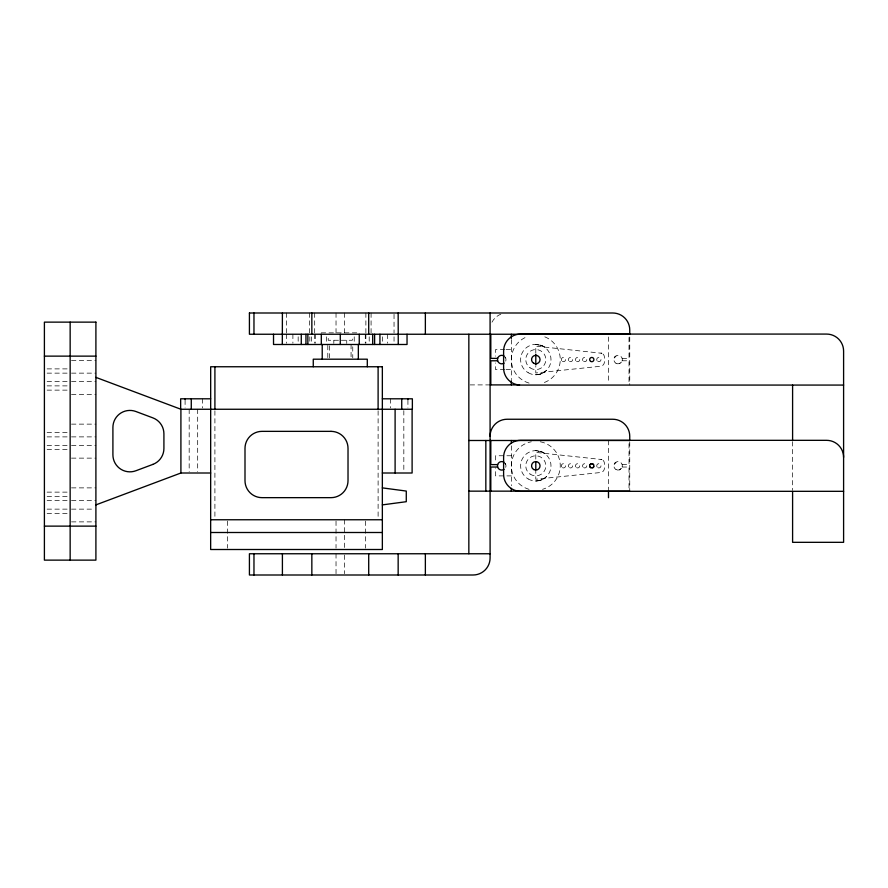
<?xml version="1.0" encoding="UTF-8"?>
<svg xmlns="http://www.w3.org/2000/svg" width="888" height="888" viewBox="0 0 888 888"><rect width="100%" height="100%" fill="white"/><g stroke="black" fill="none" stroke-linecap="round" stroke-linejoin="round"><path stroke-width="0.67" stroke-dasharray="4.44 3.33" d="M621.578 362.015L619.358 363.636M546.542 370.318L544.399 372.105M546.542 476.567L544.399 478.343M539.982 374.181L535.797 374.769L538.561 374.514M539.982 480.43L535.797 481.019L538.561 480.763M321.245 332.845L359.318 332.845M338.506 340.259L328.216 340.259L328.216 336.552M341.369 340.259L352.347 340.259L352.347 336.552M504.795 349.506L495.626 349.506L495.626 356.221M506.105 349.506L511.344 349.506M622.177 358.375L629.015 358.375L629.015 336.929M71.506 360.384L95.904 360.384M622.177 360.783L629.015 360.783L629.015 383.561M47.108 368.886L70.152 368.886M504.795 369.652L495.626 369.652L495.626 362.937M506.105 369.652L511.344 369.652M47.108 373.138L70.152 373.138M71.506 373.138L95.904 373.138M47.108 381.629L70.152 381.629M71.506 381.629L95.904 381.629M470.163 384.904L488.766 384.904M47.108 385.88L70.152 385.88M47.108 390.132L70.152 390.132M71.506 394.383L95.904 394.383M71.506 424.131L95.904 424.131M47.108 432.634L70.152 432.634M47.108 436.885L70.152 436.885M71.506 436.885L95.904 436.885M47.108 445.376L70.152 445.376M71.506 445.376L95.904 445.376M47.108 449.628L70.152 449.628M511.344 455.755L495.626 455.755L495.626 462.47M71.506 458.13L95.904 458.13M622.177 464.613L629.015 464.613L629.015 441.836M622.177 467.033L629.015 467.033L629.015 489.81M511.344 475.89L495.626 475.89L495.626 467.843M71.506 487.878L95.904 487.878M47.108 492.13L70.152 492.13M47.108 496.381L70.152 496.381M47.108 500.632L70.152 500.632M71.506 500.632L95.904 500.632M47.108 509.135L70.152 509.135M71.506 509.135L94.55 509.135M47.108 513.375L70.152 513.375M71.506 521.878L95.904 521.878M503.296 355.622L505.683 358.008M503.296 461.871L505.683 464.258M792.596 441.625L792.596 489.91M629.747 336.985L629.747 384.904M629.747 441.858L629.747 491.153M608.491 336.985L608.491 383.538M608.491 440.492L608.491 489.788M535.797 352.869L535.797 346.154L602.009 353.302L600.577 352.891A4.251 4.251 0 0 1 604.384 357.109L604.384 362.038A4.251 4.251 0 0 1 600.577 366.267L535.797 372.993L535.797 366.289M535.797 459.118L535.797 452.403L602.009 459.551L600.577 459.129A4.251 4.251 0 0 1 604.384 463.358L604.384 468.287A4.251 4.251 0 0 1 600.577 472.516L535.797 479.243L535.797 471.195M511.344 339.582L511.344 379.576M511.344 445.832L511.344 485.681M407.925 400.111L407.925 407.947M403.829 410.645L403.829 471.617M394.039 314.319L394.039 332.922M394.039 336.807L394.039 343.212M390.376 398.801L390.376 407.947M387.668 334.243L387.668 343.212M382.395 336.807L382.395 343.212M378.11 410.867L378.11 518.381M371.084 312.998L371.084 332.922M369.208 336.807L369.208 343.212M365.878 312.998L365.878 332.922M365.878 334.243L365.878 343.212M365.356 521.112L365.356 548.151M365.268 334.243L365.268 343.212M354.223 336.807L354.223 343.212M352.758 346.764L352.758 357.809M351.071 344.489L351.071 357.853M346.742 340.259L346.742 343.434M344.533 312.998L344.533 332.922M344.533 519.758L344.533 548.151M344.533 555.078L344.533 573.681M336.03 312.998L336.03 332.922M336.03 521.112L336.03 548.151M336.03 553.757L336.03 573.681M333.821 340.259L333.821 343.434M329.481 345.821L329.481 357.853M327.805 345.377L327.805 357.809M326.329 336.807L326.329 343.212M315.296 334.243L315.296 343.212M314.685 312.998L314.685 332.922M314.685 334.243L314.685 343.212M311.355 336.807L311.355 343.212M309.812 336.807L309.812 343.212M309.479 312.998L309.479 332.922M298.168 336.807L298.168 343.212M292.896 334.243L292.896 343.212M286.524 312.998L286.524 332.922M286.524 334.243L286.524 343.212M227.661 521.112L227.661 548.151M214.907 410.867L214.907 518.381M202.631 398.801L202.631 407.947M197.68 409.257L197.68 471.617M189.177 409.257L189.177 471.617M185.093 400.111L185.093 407.947M544.799 336.841A24.453 24.453 0 0 1 542.524 383.094M529.07 383.094A24.453 24.453 0 0 1 526.795 336.841M505.039 356.898A4.251 4.251 0 0 1 505.039 362.26M540.248 441.769A24.453 24.453 0 0 1 542.524 489.332M529.07 489.332A24.453 24.453 0 0 1 531.346 441.769M505.039 463.148A4.251 4.251 0 0 1 505.039 468.498M491.985 322.189A17.005 17.005 0 0 1 500.832 314.186M615.095 356.576L614.152 358.008L616.538 355.622L615.095 356.576M615.095 462.815L614.152 464.258L616.538 461.871L615.095 462.815M621.578 468.265L619.358 469.885L621.578 468.265M542.313 373.304L540.137 374.137L542.313 373.304M542.313 479.542L540.137 480.386L542.313 479.542M537.162 344.444L535.797 344.378L542.313 345.854L537.162 344.444M537.162 450.693L535.797 450.627L542.313 452.103L537.162 450.693M543.378 346.409L542.779 346.076L544.399 347.053L543.378 346.409M543.378 452.658L542.779 452.325L544.399 453.302L543.378 452.658M528.205 372.738A15.196 15.196 0 0 0 550.993 359.573A15.196 15.196 0 0 0 528.205 346.42A15.196 15.196 0 0 0 528.205 372.738M562.393 361.416A2.12 2.12 0 0 0 565.578 359.573A2.12 2.12 0 0 0 562.393 357.731A2.12 2.12 0 0 0 562.393 361.416M569.474 361.416A2.12 2.12 0 0 0 572.66 359.573A2.12 2.12 0 0 0 569.474 357.731A2.12 2.12 0 0 0 569.474 361.416M576.556 361.416A2.12 2.12 0 0 0 579.742 359.573A2.12 2.12 0 0 0 576.556 357.731A2.12 2.12 0 0 0 576.556 361.416M583.638 361.416A2.12 2.12 0 0 0 586.824 359.573A2.12 2.12 0 0 0 583.638 357.731A2.12 2.12 0 0 0 583.638 361.416M597.802 361.416A2.12 2.12 0 0 0 600.987 359.573A2.12 2.12 0 0 0 597.802 357.731A2.12 2.12 0 0 0 597.802 361.416M615.972 363.259A4.251 4.251 0 0 0 622.344 359.573A4.251 4.251 0 0 0 615.972 355.899A4.251 4.251 0 0 0 615.972 363.259M530.025 367.776A10.034 10.034 0 0 0 545.787 360.473A10.034 10.034 0 0 0 531.579 350.471A10.034 10.034 0 0 0 530.025 367.776M528.205 478.976A15.196 15.196 0 0 0 550.993 465.823A15.196 15.196 0 0 0 528.205 452.669A15.196 15.196 0 0 0 528.205 478.976M562.393 467.665A2.12 2.12 0 0 0 565.578 465.823A2.12 2.12 0 0 0 562.393 463.98A2.12 2.12 0 0 0 562.393 467.665M569.474 467.665A2.12 2.12 0 0 0 572.66 465.823A2.12 2.12 0 0 0 569.474 463.98A2.12 2.12 0 0 0 569.474 467.665M576.556 467.665A2.12 2.12 0 0 0 579.742 465.823A2.12 2.12 0 0 0 576.556 463.98A2.12 2.12 0 0 0 576.556 467.665M583.638 467.665A2.12 2.12 0 0 0 586.824 465.823A2.12 2.12 0 0 0 583.638 463.98A2.12 2.12 0 0 0 583.638 467.665M597.802 467.665A2.12 2.12 0 0 0 600.987 465.823A2.12 2.12 0 0 0 597.802 463.98A2.12 2.12 0 0 0 597.802 467.665M615.972 469.508A4.251 4.251 0 0 0 622.344 465.823A4.251 4.251 0 0 0 615.972 462.137A4.251 4.251 0 0 0 615.972 469.508M530.025 474.026A10.034 10.034 0 0 0 545.787 466.722A10.034 10.034 0 0 0 531.579 456.721A10.034 10.034 0 0 0 530.025 474.026"/><path stroke-width="1.33" d="M379.931 344.489L379.931 334.243M593.75 466.611L593.661 466.799A2.087 2.087 0 0 1 593.284 467.332L592.751 467.71M589.998 464.657L590.997 463.847A2.32 2.32 0 0 1 591.586 463.703L591.974 463.703A2.32 2.32 0 0 1 592.562 463.847L593.561 464.657M95.904 504.884L180.908 473.004L210.656 473.004M382.351 504.884L406.282 501.698L406.282 491.064L382.351 487.878M44.4 356.132L95.904 356.132M497.657 358.375L490.809 358.375L490.809 334.243M497.657 360.783L490.809 360.783L490.809 384.904M490.087 384.904L519.547 384.904M843.6 385.07L520.601 385.07A17.005 17.005 0 0 1 503.607 368.076L503.607 351.071A17.005 17.005 0 0 1 520.601 334.077L826.595 334.077A17.005 17.005 0 0 1 843.6 351.071L843.6 542.324L792.596 542.324L792.596 491.286M210.656 398.801L180.653 398.801L180.653 409.257L412.365 409.257L412.365 398.801L382.351 398.801M468.842 440.492L629.747 440.492L629.747 436.241A17.005 17.005 0 0 0 612.742 419.247L507.092 419.247A17.005 17.005 0 0 0 490.087 436.241M497.657 464.613L490.809 464.613L490.809 440.492M497.657 467.033L490.809 467.033L490.809 491.153M382.351 473.004L412.11 473.004L412.11 409.257M468.842 491.153L629.747 491.153M843.6 491.319L520.601 491.319A17.005 17.005 0 0 1 503.607 474.325L503.607 457.32A17.005 17.005 0 0 1 520.601 440.326L826.595 440.326A17.005 17.005 0 0 1 843.6 457.32M210.656 519.758L382.351 519.758M44.4 526.129L95.904 526.129M210.656 532.5L382.351 532.5M490.087 553.757L249.417 553.757L249.417 575.002L473.093 575.002A17.005 17.005 0 0 0 490.087 558.008L490.087 312.998M95.904 377.378L180.908 409.257L180.908 473.004M792.596 385.07L792.596 440.248M608.491 491.153L608.491 497.702M535.797 354.212L535.797 364.946M535.797 461.793L535.797 469.852M511.344 334.243L511.344 338.35M511.344 380.797L511.344 384.904M511.344 440.492L511.344 443.234M511.344 488.411L511.344 491.153M485.836 440.492L485.836 491.153M468.842 334.243L468.842 553.757M425.363 312.998L425.363 334.243M425.363 553.757L425.363 575.002M407.925 398.801L407.925 399.456M407.037 334.243L407.037 344.489L273.526 344.489L273.526 334.243M401.731 398.801L401.731 409.257M398.257 344.489L398.157 312.998M398.157 553.757L398.157 575.002M395.105 409.257L395.105 473.004M378.11 366.755L378.11 409.49M374.614 334.243L374.614 344.489M372.694 334.243L372.694 344.489M368.709 312.998L368.709 334.243M368.709 553.757L368.709 575.002M367.299 366.755L367.299 359.196L313.264 359.196L313.264 366.755M359.252 334.243L359.252 344.489M358.341 344.489L358.341 359.196M340.282 334.243L340.282 344.489M322.222 344.489L322.222 359.196M321.312 334.243L321.312 344.489M311.843 312.998L311.843 334.243M311.843 553.757L311.843 575.002M307.87 334.243L307.87 344.489M305.949 334.243L305.949 344.489M301.276 334.243L301.276 344.489M282.406 312.998L282.306 344.489M282.406 553.757L282.406 575.002M253.968 312.998L253.968 334.243M253.968 553.757L253.968 575.002M214.907 366.755L214.907 409.49M191.275 398.801L191.275 409.257M185.093 398.801L185.093 399.456M70.152 322.133L70.152 560.128M590.331 467.332A2.087 2.087 0 0 1 589.954 466.799M504.062 469.386A4.251 4.251 0 0 1 498.534 468.62A4.251 4.251 0 0 1 498.534 463.036A4.251 4.251 0 0 1 504.062 462.271M504.062 363.137A4.251 4.251 0 0 1 498.534 362.371A4.251 4.251 0 0 1 498.534 356.787A4.251 4.251 0 0 1 504.062 356.021M249.417 312.998L249.417 334.243L629.747 334.243L629.747 329.992A17.005 17.005 0 0 0 612.742 312.998L249.417 312.998M152.88 464.391L135.875 470.762A17.005 17.005 0 0 1 112.909 454.845L112.909 427.417A17.005 17.005 0 0 1 135.875 411.499L152.88 417.871A17.005 17.005 0 0 1 163.914 433.788L163.914 448.473A17.005 17.005 0 0 1 152.88 464.391M95.904 322.133L44.4 322.133L44.4 560.128L95.904 560.128L95.904 322.133M382.34 366.755L210.678 366.755L210.656 549.506L382.351 549.506L382.351 366.755M331.013 431.357L261.993 431.357A17.005 17.005 0 0 0 244.999 448.351L244.999 480.652A17.005 17.005 0 0 0 261.993 497.657L331.013 497.657A17.005 17.005 0 0 0 348.018 480.652L348.018 448.351A17.005 17.005 0 0 0 331.013 431.357M590.72 467.665A2.12 2.12 0 0 0 593.905 465.823A2.12 2.12 0 0 0 590.72 463.98A2.12 2.12 0 0 0 590.72 467.665M590.72 361.416A2.12 2.12 0 0 0 593.905 359.573A2.12 2.12 0 0 0 590.72 357.731A2.12 2.12 0 0 0 590.72 361.416M533.677 469.508A4.251 4.251 0 0 0 540.048 465.823A4.251 4.251 0 0 0 533.677 462.149A4.251 4.251 0 0 0 533.677 469.508M533.677 363.259A4.251 4.251 0 0 0 540.048 359.573A4.251 4.251 0 0 0 533.677 355.899A4.251 4.251 0 0 0 533.677 363.259"/></g></svg>
